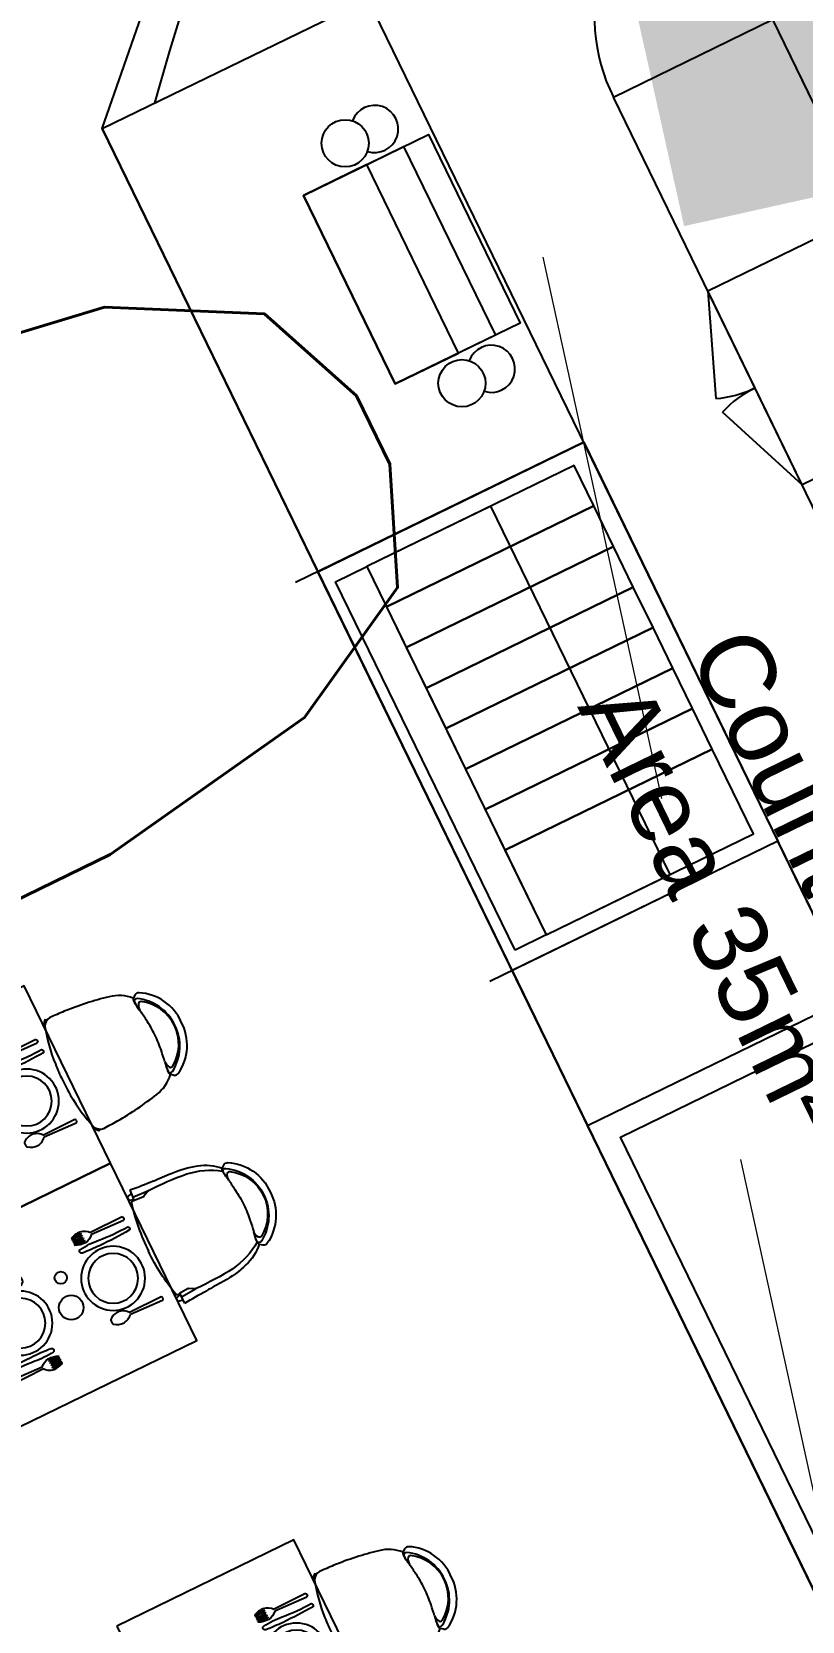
# Model space of a CAD drawing. Header units: millimetres. Extents: x 32582 to 41721, y -247935 to -234947.
# Drawn here: x 38365 to 38677, y -244860 to -244215 of the extents above; entities that cross this region are included whole.
import ezdxf

# ---------------------------------------------------------------- set-up
doc = ezdxf.new("R2010")
doc.units = ezdxf.units.MM
doc.header["$LTSCALE"] = 300
doc.header["$MEASUREMENT"] = 0
for name, pattern in [('DASHDOT', [1, 0.5, -0.25, 0, -0.25]), ('DGN Style 2', [4.165224, 2.499135, -1.66609]), ('DGN Style 4', [1.902655, 0.950733, -0.475367, 0.001188, -0.475367])]:
    doc.linetypes.add(name, pattern=pattern)
for name, color, linetype, lineweight in [('A-_FNSH----_H-', 8, 'Continuous', 0), ('G-GRID_A', 1, 'DGN Style 4', 0), ('MINORTEXT', 1, 'Continuous', 13), ('STRUCTURES', 3, 'DGN Style 2', 0)]:
    doc.layers.add(name, color=color, linetype=linetype, lineweight=lineweight)
for name, color, linetype in [('I-FURNITURE', 2, 'Continuous'), ('I-TXTDIM-GRID', 1, 'Continuous'), ('I-TXTDIM-GRID @ 100', 1, 'Continuous'), ('ID-facade', 1, 'Continuous'), ('Kitchen-wall', 3, 'Continuous'), ('Szechuan Plan final plan$0$I-FURN', 1, 'Continuous')]:
    doc.layers.add(name, color=color, linetype=linetype)
doc.layers.add('LEASE LINE', color=7, linetype='DGN Style 4', lineweight=30, true_color=0xf60929)
doc.styles.add('HDI-ROMANS', font='romans.shx', dxfattribs={"width": 0.9})
doc.styles.add('MINORTEXT', font='arial.ttf', dxfattribs={"height": 0.36})
doc.dimstyles.new('HDI-DIM', dxfattribs={"dimscale": 100, "dimtxt": 2, "dimasz": 1, "dimexe": 1, "dimexo": 1, "dimgap": 1, "dimtad": 1, "dimdec": 0, "dimrnd": 5, "dimzin": 0, "dimdsep": 46, "dimtxsty": 'HDI-ROMANS', "dimblk": 'ARCHTICK', "dimcen": 1, "dimdle": 1, "dimclrd": 256, "dimclre": 256, "dimclrt": 7, "dimadec": 0, "dimazin": 0, "dimtfac": 1, "dimtdec": 0, "dimtix": 1, "dimtmove": 2, "dimatfit": 3, "dimfxl": 1, "dimtolj": 1, "dimtzin": 0, "dimlwd": -1, "dimlwe": -1, "dimarcsym": 0})

# ---------------------------------------------------------------- blocks, each defined once
blk = doc.blocks.new('_ArchTick')
at = {"color": 0, "linetype": 'ByBlock', "const_width": 0.15}
blk.add_lwpolyline([(-0.5, -0.5), (0.5, 0.5)], dxfattribs=at)
blk = doc.blocks.new('*D257')
at = {"layer": 'Defpoints', "color": 0, "transparency": 16777216}
for p in [(37966.34, -244416), (37933.87, -244431.81, 0), (37973.28, -244512.73, 0)]:
    blk.add_point(p, dxfattribs=at)
at = {"layer": 'I-TXTDIM-GRID', "transparency": 16777216}
for p, q in [((37966.34, -244416), (37922.56, -244326.1)), ((38005.75, -244496.92), (37966.34, -244416)), ((38005.75, -244496.92), (38049.53, -244586.82))]:
    blk.add_line(p, q, dxfattribs=at)
at = {"layer": 'I-TXTDIM-GRID', "linetype": 'DASHDOT', "transparency": 16777216}
for p, q in [((38023.78, -244388.03), (38056.25, -244372.22)), ((38063.19, -244468.94), (38095.65, -244453.13))]:
    blk.add_line(p, q, dxfattribs=at)
at = {"layer": 'I-TXTDIM-GRID', "transparency": 16777216, "xscale": 100, "yscale": 100, "zscale": 100}
for p, rotation in [((37966.34, -244416), 295.9660409952203), ((38005.75, -244496.92), 115.9660409952203)]:
    blk.add_blockref('_ArchTick', p, dxfattribs=dict(at, rotation=rotation))
at = {"layer": 'I-TXTDIM-GRID', "color": 7, "transparency": 16777216, "insert": (38255.76, -244325.11), "char_height": 400, "attachment_point": 5, "rotation": 295.96604, "style": 'HDI-ROMANS'}
blk.add_mtext('\\A1;90', dxfattribs=at)
blk = doc.blocks.new('Szechuan Plan final plan$0$A$C6E7559BB')
at = {"layer": 'Szechuan Plan final plan$0$I-FURN'}
for p, q in [((-244.3, 90.6), (-242.3, 90.6)), ((-237, 90.6), (-234.6, 90.6)), ((-228.3, 90.6), (-225.2, 90.6)), ((-218.8, 90.6), (-216.4, 90.6)), ((-211.1, 90.6), (-209.1, 90.6)), ((-247.7, 42.1), (-241.1, 42.1)), ((-235.4, 42.1), (-230.2, 42.1)), ((-231.5, -157.9), (-229.9, 0.5)), ((-223.3, 42.1), (-218, 42.1)), ((-221.3, 0.7), (-214.6, -157.4)), ((-212.3, 42.1), (-205.8, 42.1))]:
    blk.add_line(p, q, dxfattribs=at)
for points in [[(-254.3, 42.1, -0.127139), (-244.3, 90.6, -5.704288)], [(-242.3, 90.6, 0.108023), (-247.7, 42.1, 0.108023)], [(-241.1, 42.1, -0.087751), (-237, 90.6)], [(-235.4, 42.1, -0.082168), (-234.6, 90.6)], [(-228.3, 90.6, 0.020221), (-230.2, 42.1, 0.036122)], [(-225.2, 90.6, -0.020221), (-223.3, 42.1, -0.036122)], [(-218, 42.1, 0.082168), (-218.8, 90.6)], [(-212.3, 42.1, 0.087751), (-216.4, 90.6)], [(-211.1, 90.6, -0.108023), (-205.8, 42.1, -0.108023)], [(-199.2, 42.1, 0.127139), (-209.1, 90.6, 5.704288)], [(-163.1, -162.7, 0.01574), (-159, -10, 0.021051), (-163.2, 74, 0.836419), (-182.2, 75.6, 0.057149), (-182.8, -17.5, -0.037914), (-180, -161, 0.573135), (-163.1, -162.7, -0.221551)]]:
    blk.add_lwpolyline(points, format="xyb", dxfattribs=at)
blk.add_lwpolyline([(177.8, -162.6, -0.278334), (169.2, -157.9), (170.8, 0.5, -0.425938), (159.4, 88.4, -0.191265), (172.8, 93.4, -0.191265), (186.3, 89.1, -0.425938), (179.4, 0.7), (186.1, -157.4, -0.278334)], format="xyb", close=True, dxfattribs=at)
for radius in [144.3, 112.5]:
    blk.add_circle((0, 0), radius, dxfattribs=at)
for centre, radius, start, end in [((-193.3, 49.9), 61.5, 187.37361, 233.51557), ((-260.3, 48.3), 61.5, 309.35464, 354.20087), ((-223.3, -153.1), 9.45, 210.18254, 272.39733), ((-223, -153.1), 9.45, 270.47288, 332.68767)]:
    blk.add_arc(centre, radius, start, end, dxfattribs=at)
blk = doc.blocks.new('A$C2F5B72BF')
at = {"layer": 'I-FURNITURE', "color": 1}
for p, q in [((120.5, 432, 4935.8), (131.8, 422.8, 4935.8)), ((120.5, 68.3, 4935.8), (131.8, 77.5, 4935.8))]:
    blk.add_line(p, q, dxfattribs=at)
at = {"layer": 'I-FURNITURE', "color": 1, "elevation": 4935.8}
for points in [[(488, 495.6), (493.8, 500.3), (504.7, 489.7), (500.9, 484.9)], [(488, 4.6), (493.8, 0), (504.7, 10.6), (500.9, 15.4)]]:
    blk.add_lwpolyline(points, dxfattribs=at)
at = {"layer": 'I-FURNITURE', "color": 1}
for centre, radius, start, end in [((248.8, 317.9, 4935.8), 155.7, 101.28928, 138.19778), ((498.8, -827.1, 4935.8), 1327.7, 93.9233, 102.19866), ((581.4, -2895.6, 4935.8), 3397.5, 91.8502, 92.92605), ((469.6, 460.7, 4935.8), 39.5, 23.23525, 86.91161), ((-190.4, 269.3, 4935.8), 726.4, 4.08371, 16.54994), ((199.7, 257.9, 4935.8), 199.8, 119.20525, 182.23339), ((219.6, 251.8, 4935.8), 190.8, 121.57307, 180.48651), ((203.1, 251, 4935.8), 172.1, 122.45066, 180.27992), ((111, 414.5, 4935.8), 19.9, 61.59678, 116.35963), ((115.5, 387.3, 4935.8), 10.1, 43.36483, 118.09788), ((125.7, 406.2, 4935.8), 10.1, 3.3248, 126.10484), ((91.7, 371, 4935.8), 38.9, 353.23232, 36.79243), ((-34.7, 409.1, 4935.8), 170.4, 345.48786, 359.20686), ((118.4, 410.3, 4935.8), 18.3, 357.43714, 42.98217), ((-13, 413, 4935.8), 149.6, 349.23081, 358.65616), ((3201.5, -84, 4935.8), 3104, 171.65752, 172.51548), ((732.4, 241, 4935.8), 613.7, 172.571, 179.14929), ((-353.8, 256.9, 4935.8), 890.3, 359.56412, 4.13251), ((199.7, 242.4, 4935.8), 199.8, 177.76661, 240.79475), ((219.6, 248.5, 4935.8), 190.8, 179.51349, 238.42693), ((203.1, 249.3, 4935.8), 172.1, 179.72008, 237.54934), ((732.4, 259.3, 4935.8), 613.7, 180.85071, 187.429), ((-353.8, 243.4, 4935.8), 890.3, 355.86749, 0.43588), ((91.7, 129.3, 4935.8), 38.9, 323.20757, 6.76768), ((3201.5, 584.2, 4935.8), 3104, 187.48452, 188.34248), ((-34.7, 91.2, 4935.8), 170.4, 0.79314, 14.51214), ((-190.4, 230.9, 4935.8), 726.4, 343.45006, 355.91629), ((111, 85.8, 4935.8), 19.9, 243.64037, 298.40322), ((115.5, 113, 4935.8), 10.1, 241.90212, 316.63517), ((125.7, 94.1, 4935.8), 10.1, 233.89516, 356.6752), ((118.4, 90, 4935.8), 18.3, 317.01783, 2.56286), ((248.8, 182.4, 4935.8), 155.7, 221.80222, 258.71072), ((-13, 87.3, 4935.8), 149.6, 1.34384, 10.76919), ((498.8, 1327.4, 4935.8), 1327.7, 257.80134, 266.0767), ((581.4, 3395.9, 4935.8), 3397.5, 267.07395, 268.1498), ((469.6, 39.6, 4935.8), 39.5, 273.08839, 336.76475)]:
    blk.add_arc(centre, radius, start, end, dxfattribs=at)
blk = doc.blocks.new('A$C2D581D8F')
at = {"layer": 'I-FURNITURE', "color": 1}
for p, q in [((429.3, 436.9, 4935.8), (418, 427.6, 4935.8)), ((429.3, 73.1, 4935.8), (418, 82.3, 4935.8))]:
    blk.add_line(p, q, dxfattribs=at)
at = {"layer": 'I-FURNITURE', "color": 1, "elevation": 4935.8}
for points in [[(39, 466.4), (30.9, 466.2, 0.340335), (23.4, 460.6, 0.05597), (0, 255, -0.183171)], [(39, 43.6), (30.9, 43.7, -0.340335), (23.4, 49.4, -0.05597), (0, 255, 0.183171)]]:
    blk.add_lwpolyline(points, format="xyb", dxfattribs=at)
for points in [[(40, 495.2), (19, 491.4), (19, 475.8), (39, 469.8)], [(108, 476.3), (81, 464.6), (78.3, 461.7), (46.6, 464.6), (38.9, 464.7), (39.1, 480.4)], [(40.8, 510), (39.1, 480.4), (108, 476.3)], [(40, 14.8), (19, 18.6), (19, 34.2), (39, 40.2)], [(108, 33.7), (81, 45.4), (78.3, 48.3), (46.6, 45.4), (38.9, 45.3), (39.1, 29.6)], [(40.8, 0), (39.1, 29.6), (108, 33.7)]]:
    blk.add_lwpolyline(points, dxfattribs=at)
at = {"layer": 'I-FURNITURE', "color": 1}
for centre, radius, start, end in [((177.1, 1637.7, 4935.8), 1135.9, 263.11079, 268.22174), ((133.1, -864, 4935.8), 1340.5, 83.83914, 91.07298), ((-46.8, -4073.8, 4935.8), 4580, 86.63522, 87.63992), ((199.3, 60.4, 4935.8), 438.5, 72.45575, 87.03283), ((225.4, 135.7, 4935.8), 337, 56.14379, 81.20529), ((279.1, 295.6, 4935.8), 190.3, 43.48986, 73.9963), ((431.4, 415.2, 4935.8), 18.3, 137.01783, 182.56286), ((562.7, 417.9, 4935.8), 149.6, 181.34384, 190.76919), ((424.1, 411, 4935.8), 10.1, 53.89516, 176.6752), ((584.5, 414, 4935.8), 170.4, 180.79314, 194.51214), ((458.1, 375.8, 4935.8), 38.9, 143.20757, 186.76768), ((434.3, 392.2, 4935.8), 10.1, 61.90212, 136.63517), ((438.8, 419.3, 4935.8), 19.9, 63.64037, 118.40322), ((330.2, 256.6, 4935.8), 190.8, 359.51349, 58.42693), ((346.7, 255.8, 4935.8), 172.1, 359.72008, 57.54934), ((350.1, 262.8, 4935.8), 199.8, 357.76661, 60.79475), ((-2651.7, -79.1, 4935.8), 3104, 7.48452, 8.34248), ((-182.6, 245.9, 4935.8), 613.7, 0.85071, 7.429), ((-182.6, 264.1, 4935.8), 613.7, 352.571, 359.14929), ((330.2, 253.4, 4935.8), 190.8, 301.57307, 0.48651), ((346.7, 254.2, 4935.8), 172.1, 302.45066, 0.27992), ((350.1, 247.2, 4935.8), 199.8, 299.20525, 2.23339), ((584.5, 96, 4935.8), 170.4, 165.48786, 179.20686), ((458.1, 134.1, 4935.8), 38.9, 173.23232, 216.79243), ((-2651.7, 589.1, 4935.8), 3104, 351.65752, 352.51548), ((225.4, 374.2, 4935.8), 337, 278.79471, 303.85621), ((279.1, 214.4, 4935.8), 190.3, 286.0037, 316.51014), ((562.7, 92.1, 4935.8), 149.6, 169.23081, 178.65616), ((431.4, 94.8, 4935.8), 18.3, 177.43714, 222.98217), ((424.1, 99, 4935.8), 10.1, 183.3248, 306.10484), ((434.3, 117.8, 4935.8), 10.1, 223.36483, 298.09788), ((438.8, 90.7, 4935.8), 19.9, 241.59678, 296.35963), ((177.1, -1127.7, 4935.8), 1135.9, 91.77826, 96.88921), ((133.1, 1374, 4935.8), 1340.5, 268.92702, 276.16086), ((-46.8, 4583.8, 4935.8), 4580, 272.36008, 273.36478), ((199.3, 449.6, 4935.8), 438.5, 272.96717, 287.54425)]:
    blk.add_arc(centre, radius, start, end, dxfattribs=at)
blk = doc.blocks.new('*U276')
at = {"layer": 'I-TXTDIM-GRID @ 100'}
dim = blk.add_linear_dim(base=(37966.34, -244416), p1=(37973.28, -244512.73, 0), p2=(37933.87, -244431.81, 0), angle=295.96604, dimstyle='HDI-DIM', override={"dimscale": 100, "dimtxt": 4, "dimtix": 1, "dimtofl": 1, "dimtmove": 2, "dimatfit": 3}, dxfattribs=at)
dim.commit()
dim.dimension.update_dxf_attribs({"geometry": '*D257', "text_midpoint": (38255.76, -244325.11)})

msp = doc.modelspace()

# ---------------------------------------------------------------- hatches: boundary and pattern name
at = {"layer": 'A-_FNSH----_H-'}
h = msp.add_hatch(dxfattribs=at)
h.set_pattern_fill('ANSI31', color=254, scale=0.1, angle=8.55838)
h.set_pattern_definition([(53.5583798532953, (-7346165.434784, -283285292.375552), (-0.01005578150568927, 0.00742504264700464), [])])
h.paths.add_polyline_path([(38712.3, -244275.02), (38686.25, -244157.89), (38603.27, -244176.34), (38629.33, -244293.48)])

# ---------------------------------------------------------------- linework, layer by layer
at = {"layer": 'G-GRID_A'}
msp.add_arc((39728.58, -249049.26), 5341, 84.38848, 123.13815, dxfattribs=at)
at = {"layer": 'I-FURNITURE', "elevation": 0}
msp.add_lwpolyline([(38393.12, -244253.87), (38482.2, -243998.5)], dxfattribs=at)
at = {"layer": 'I-FURNITURE', "color": 1, "elevation": 0}
msp.add_lwpolyline([(38501, -244201.33), (38536.12, -244109.23), (38493.95, -244022.62, 0.034974), (38414.3, -244243.55, 1.02799)], format="xyb", dxfattribs=at)
msp.add_lwpolyline([(38665.18, -244209.71), (38633.77, -244145.2, 0.425345), (38600.67, -244241.12)], format="xyb", close=True, dxfattribs=at)
at = {"layer": 'I-FURNITURE', "elevation": 0}
for points in [[(38721.6, -244928.38), (38393.12, -244253.87), (38501, -244201.33), (38829.49, -244875.84)], [(38741.81, -244367.05), (38677.3, -244398.47), (38638.99, -244319.79), (38703.49, -244288.38)], [(38559.49, -244595.51), (38480.68, -244433.68), (38588.57, -244381.14), (38667.38, -244542.97)], [(38500.53, -244431.57), (38573.34, -244581.08), (38623.62, -244556.59), (38550.81, -244407.09)], [(38560.68, -244587.25), (38487.87, -244437.74), (38500.53, -244431.57), (38573.34, -244581.08)], [(38289.52, -244636.79), (38324.55, -244708.71), (38396.47, -244673.69), (38361.45, -244601.76)], [(38686.47, -244856.23), (38590.14, -244658.44), (38698.03, -244605.9), (38794.35, -244803.69)], [(38691.08, -244842.86), (38603.51, -244663.05), (38693.42, -244619.27), (38780.99, -244799.08)], [(38324.55, -244708.71), (38359.58, -244780.64), (38431.5, -244745.61), (38396.47, -244673.69)], [(38398.98, -244861.55), (38434.01, -244933.48), (38505.93, -244898.45), (38470.91, -244826.52)]]:
    msp.add_lwpolyline(points, close=True, dxfattribs=at)
at = {"layer": 'I-FURNITURE', "color": 1, "elevation": 0}
for points in [[(38715.61, -244477.14), (38600.67, -244241.12), (38665.18, -244209.71), (38780.12, -244445.73)], [(38500.53, -244431.57), (38508.54, -244448.01), (38592.7, -244407.03), (38584.69, -244390.59)], [(38508.54, -244448.01), (38516.55, -244464.45), (38600.71, -244423.47), (38592.7, -244407.03)], [(38516.55, -244464.45), (38524.55, -244480.9), (38608.71, -244439.91), (38600.71, -244423.47)], [(38524.55, -244480.9), (38532.56, -244497.34), (38616.72, -244456.35), (38608.71, -244439.91)], [(38532.56, -244497.34), (38540.57, -244513.78), (38624.73, -244472.79), (38616.72, -244456.35)], [(38540.57, -244513.78), (38548.57, -244530.22), (38632.73, -244489.23), (38624.73, -244472.79)], [(38548.57, -244530.22), (38556.58, -244546.66), (38640.74, -244505.67), (38632.73, -244489.23)], [(38556.58, -244546.66), (38573.34, -244581.08), (38657.5, -244540.09), (38640.74, -244505.67)]]:
    msp.add_lwpolyline(points, close=True, dxfattribs=at)
for points in [[(38638.99, -244319.79), (38642.21, -244363.43)], [(38677.27, -244398.4), (38644.91, -244368.96)]]:
    msp.add_lwpolyline(points, dxfattribs=at)
at = {"layer": 'I-FURNITURE', "color": 2}
for centre, radius in [((38376.29, -244720.14, 0), 2.5), ((38380.52, -244732.26, 0), 5)]:
    msp.add_circle(centre, radius, dxfattribs=at)
at = {"layer": 'I-FURNITURE', "color": 1}
for centre, start, end in [((38638.99, -244319.79, 0), 274.22934, 295.96604), ((38677.27, -244398.4, 0), 115.96604, 137.70275)]:
    msp.add_arc(centre, 43.75, start, end, dxfattribs=at)
at = {"layer": 'ID-facade'}
for p, q in [((38588.57, -244381.14, 0), (38471.62, -244438.09)), ((38667.38, -244542.97, 0), (38550.43, -244599.92))]:
    msp.add_line(p, q, dxfattribs=at)
at = {"layer": 'ID-facade', "elevation": 0}
msp.add_lwpolyline([(38393.12, -244253.87), (38791.7, -245072.33)], dxfattribs=at)
msp.add_lwpolyline([(38559.49, -244595.51), (38590.14, -244658.44), (38698.03, -244605.9), (38667.38, -244542.97)], close=True, dxfattribs=at)
at = {"layer": 'Kitchen-wall', "elevation": 0}
msp.add_lwpolyline([(38678.67, -244203.14), (38665.18, -244209.71), (38830.74, -244549.67), (38844.23, -244543.11), (38711.15, -244269.84)], dxfattribs=at)
at = {"layer": 'Kitchen-wall', "color": 2, "elevation": 0}
for points in [[(38512.08, -244357.5), (38474.82, -244280.99), (38525.51, -244256.31), (38562.77, -244332.81)], [(38537.74, -244345), (38500.48, -244268.5), (38515.45, -244261.21), (38552.71, -244337.71)], [(38474.82, -244280.99), (38512.08, -244357.5), (38537.74, -244345), (38500.48, -244268.5)]]:
    msp.add_lwpolyline(points, close=True, dxfattribs=at)
at = {"layer": 'Kitchen-wall', "color": 2}
for centre in [(38491.73, -244259.87, 0), (38539.13, -244357.21, 0)]:
    msp.add_circle(centre, 9.58, dxfattribs=at)
for centre in [(38503.71, -244254.04, 0), (38551.11, -244351.38, 0)]:
    msp.add_arc(centre, 9.58, 251.929, 160.00308, dxfattribs=at)
at = {"layer": 'LEASE LINE'}
msp.add_lwpolyline([(37470.98, -244216.78, -0.081031), (39215.5, -243305.51), (39427.68, -243741.21), (39247.79, -243828.82), (39384.6, -244109.74), (39310.42, -244145.87), (39437.28, -244406.65), (39504.7, -244373.85)], format="xyb", dxfattribs=at)
at = {"layer": 'STRUCTURES', "color": 3, "ltscale": 0.3}
for p, q in [((38335.43, -243226.32), (38571.99, -244306.04)), ((38571.99, -244306.04), (38823.18, -245452.49))]:
    msp.add_line(p, q, dxfattribs=at)

# ---------------------------------------------------------------- block references
at = {"layer": 'I-FURNITURE', "color": 2, "extrusion": (0, 0, -1), "zscale": -0.08999999999999997}
for p, xscale, yscale, rotation in [((-38362.51, -244648.46, 0), 0.08999999999700711, 0.08999999999700711, 243.9503431782087), ((-38397.53, -244720.39, 0), 0.08999999999700711, 0.08999999999700711, 243.9503431782087), ((-38359.92, -244738.58, 0), 0.08999999999700715, 0.08999999999700715, 63.9503431782088), ((-38471.97, -244873.23, 0), 0.08999999999700711, 0.08999999999700711, 243.9503431782087)]:
    msp.add_blockref('Szechuan Plan final plan$0$A$C6E7559BB', p, dxfattribs=dict(at, xscale=xscale, yscale=yscale, rotation=rotation))
at = {"layer": 'I-TXTDIM-GRID'}
msp.add_blockref('*U276', (0, 0), dxfattribs=at)
at = {"layer": 'I-TXTDIM-GRID', "yscale": 0.1, "zscale": 0.1}
for name, p, xscale, rotation in [('A$C2F5B72BF', (38414.25, -244593.92, 0), 0.1, 205.9660409952175), ('A$C2D581D8F', (38400.68, -244686.46, 0), -0.1, 205.9660409952173), ('A$C2F5B72BF', (38523.71, -244818.68, 0), 0.1, 205.9660409952175)]:
    msp.add_blockref(name, p, dxfattribs=dict(at, xscale=xscale, rotation=rotation))

# ---------------------------------------------------------------- texts
at = {"layer": 'MINORTEXT', "insert": (38657.78, -244453.4), "char_height": 30, "attachment_point": 1, "rotation": 295.96604, "style": 'MINORTEXT'}
msp.add_mtext('Counter\\PArea 35m²', dxfattribs=at)

doc.saveas('drawing.dxf')
